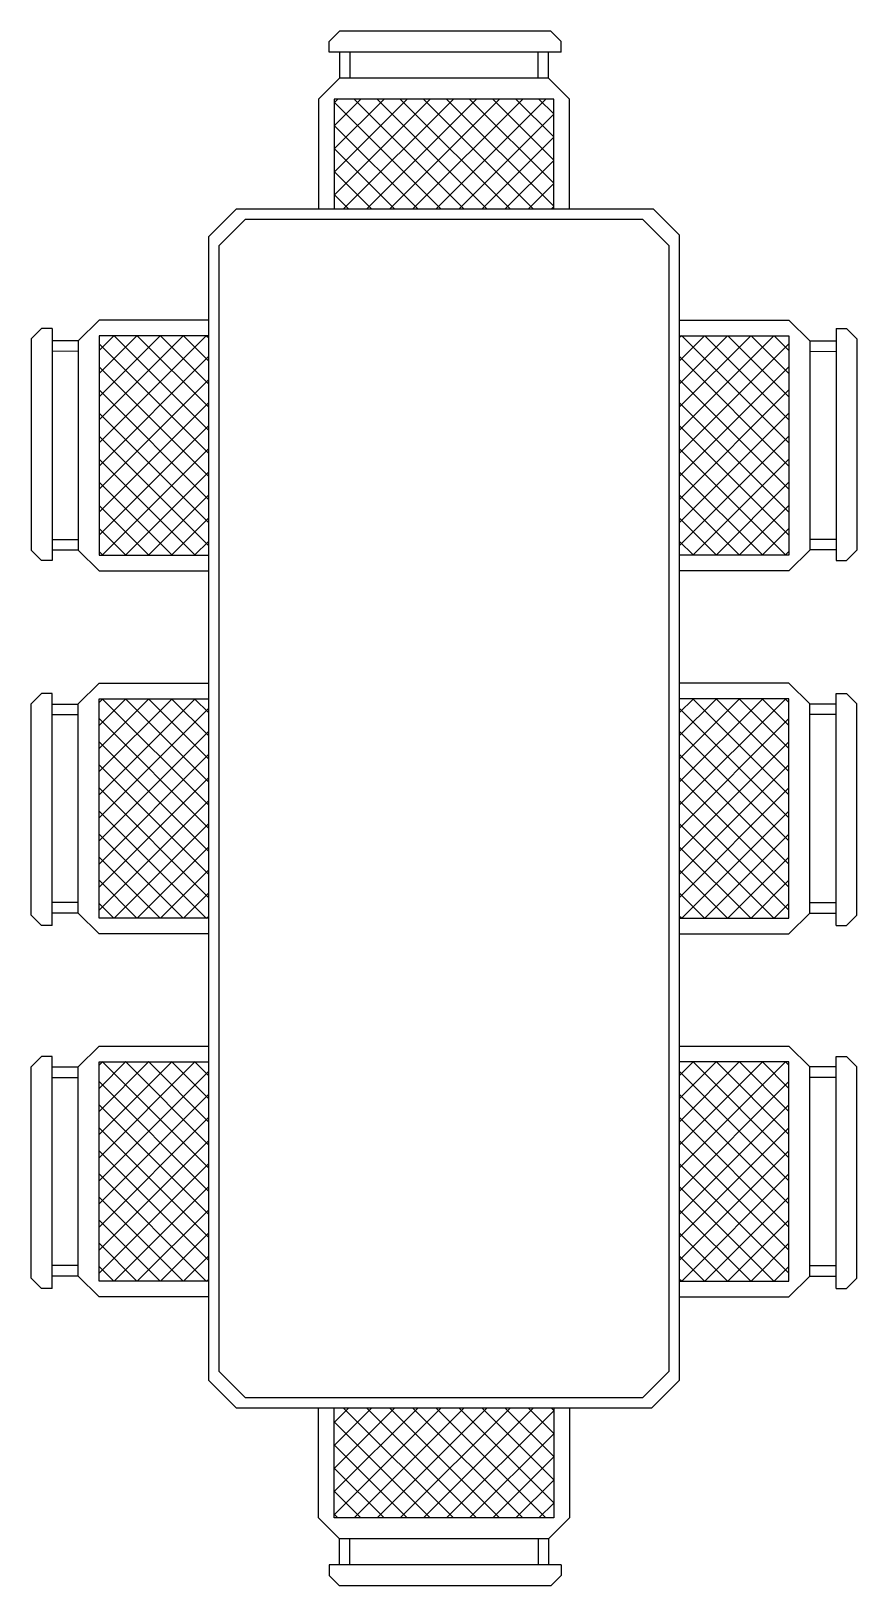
# Model space of a CAD drawing. Extents: x 3.49 to 5.07, y -2.61 to 0.36.
import ezdxf

# ---------------------------------------------------------------- set-up
doc = ezdxf.new("R2010")
doc.units = 0
doc.layers.get('0').update_dxf_attribs({"linetype": 'CONTINUOUS'})

# ---------------------------------------------------------------- blocks, each defined once
blk = doc.blocks.new('*X0')
at = {"color": 0}
for p, q in [((13.8061, 7.3979), (14.01, 7.6019)), ((13.8061, 7.4421), (13.9658, 7.6019)), ((13.8061, 7.4863), (13.9216, 7.6019)), ((13.8061, 7.5305), (13.8774, 7.6019)), ((13.8061, 7.5747), (13.8332, 7.6019)), ((14.0161, 7.4181), (13.8323, 7.6019)), ((14.0161, 7.4623), (13.8765, 7.6019)), ((14.0161, 7.5065), (13.9207, 7.6019)), ((14.0161, 7.5507), (13.9649, 7.6019)), ((14.0161, 7.5949), (14.0091, 7.6019)), ((14.0161, 7.3739), (13.8061, 7.5839)), ((13.8061, 7.3537), (14.0161, 7.5637)), ((14.0161, 7.3297), (13.8061, 7.5397)), ((13.8061, 7.3096), (14.0161, 7.5196)), ((14.0161, 7.2855), (13.8061, 7.4955)), ((13.8061, 7.2654), (14.0161, 7.4754)), ((14.0161, 7.2413), (13.8061, 7.4513)), ((13.8061, 7.2212), (14.0161, 7.4312)), ((14.0161, 7.1971), (13.8061, 7.4071)), ((13.811, 7.1819), (14.0161, 7.387)), ((13.9872, 7.1819), (13.8061, 7.3629)), ((13.943, 7.1819), (13.8061, 7.3187)), ((13.8552, 7.1819), (14.0161, 7.3428)), ((13.8994, 7.1819), (14.0161, 7.2986)), ((13.8988, 7.1819), (13.8061, 7.2745)), ((13.8546, 7.1819), (13.8061, 7.2303)), ((13.9436, 7.1819), (14.0161, 7.2544)), ((13.9878, 7.1819), (14.0161, 7.2102)), ((13.8104, 7.1819), (13.8061, 7.1861))]:
    blk.add_line(p, q, dxfattribs=at)

msp = doc.modelspace()

# ---------------------------------------------------------------- linework, layer by layer
at = {"color": 0}
for p, q in [((4.0576, 0.34), (4.0776, 0.36)), ((4.2796, 0.36), (4.0776, 0.36)), ((4.4817, 0.36), (4.2796, 0.36)), ((4.4817, 0.36), (4.5017, 0.34)), ((4.0576, 0.32), (4.0576, 0.34)), ((4.5017, 0.32), (4.5017, 0.34)), ((4.0777, 0.32), (4.0576, 0.32)), ((4.0777, 0.32), (4.0777, 0.27)), ((4.0977, 0.32), (4.0777, 0.32)), ((4.0977, 0.32), (4.0777, 0.32)), ((4.0977, 0.32), (4.0977, 0.27)), ((4.2796, 0.32), (4.0977, 0.32)), ((4.4577, 0.32), (4.2796, 0.32)), ((4.4576, 0.27), (4.4577, 0.32)), ((4.4719, 0.32), (4.4577, 0.32)), ((4.4777, 0.32), (4.4577, 0.32)), ((4.4776, 0.27), (4.4777, 0.32)), ((4.5017, 0.32), (4.4777, 0.32)), ((4.0376, 0.23), (4.0776, 0.27)), ((4.0977, 0.27), (4.0776, 0.27)), ((4.4576, 0.27), (4.0977, 0.27)), ((4.4776, 0.27), (4.4576, 0.27)), ((4.4776, 0.27), (4.5176, 0.23)), ((4.0376, 0.23), (4.0376, 0.02)), ((4.4876, 0.23), (4.0676, 0.23)), ((4.0676, 0.23), (4.0676, 0.02)), ((4.4876, 0.02), (4.4876, 0.23)), ((4.5176, 0.02), (4.5176, 0.23)), ((3.8276, -0.0327), (3.8803, 0.02)), ((3.8803, 0.02), (4.0376, 0.02)), ((3.8976, 0), (4.6576, 0)), ((4.0376, 0.02), (4.5176, 0.02)), ((4.5176, 0.02), (4.6776, 0.02)), ((4.6576, 0), (4.7076, -0.05)), ((4.6776, 0.02), (4.7276, -0.03)), ((3.8476, -0.05), (3.8976, 0)), ((3.8276, -0.1927), (3.8276, -0.0327)), ((3.8476, -2.2044), (3.8476, -0.05)), ((4.7076, -0.05), (4.7076, -2.2044)), ((4.7276, -0.03), (4.7276, -0.1927)), ((3.5776, -0.2327), (3.6176, -0.1927)), ((3.8276, -0.1927), (3.6176, -0.1927)), ((3.8276, -0.6727), (3.8276, -0.1927)), ((4.7276, -0.1927), (4.7276, -0.6727)), ((4.7276, -0.1927), (4.9376, -0.1927)), ((4.9776, -0.2327), (4.9376, -0.1927)), ((3.4876, -0.2287), (3.5076, -0.2087)), ((3.4876, -0.2287), (3.4876, -0.4307)), ((3.5276, -0.2087), (3.5076, -0.2087)), ((3.5276, -0.2087), (3.5276, -0.2326)), ((3.5276, -0.2326), (3.5276, -0.2526)), ((3.5276, -0.2326), (3.5276, -0.2526)), ((3.5776, -0.2327), (3.5276, -0.2326)), ((3.5776, -0.2327), (3.5776, -0.2527)), ((3.8276, -0.2227), (3.6176, -0.2227)), ((3.6176, -0.2227), (3.6176, -0.6427)), ((4.7276, -0.2227), (4.9376, -0.2227)), ((4.9376, -0.2227), (4.9376, -0.6427)), ((4.9776, -0.2327), (5.0276, -0.2326)), ((4.9776, -0.2327), (4.9776, -0.2527)), ((5.0276, -0.2087), (5.0276, -0.2326)), ((5.0276, -0.2087), (5.0476, -0.2087)), ((5.0276, -0.2326), (5.0276, -0.2526)), ((5.0276, -0.2326), (5.0276, -0.2526)), ((5.0676, -0.2287), (5.0476, -0.2087)), ((5.0676, -0.2287), (5.0676, -0.4307)), ((3.5276, -0.2526), (3.5276, -0.6126)), ((3.5776, -0.2527), (3.5276, -0.2526)), ((3.5776, -0.2527), (3.5776, -0.6126)), ((4.9776, -0.2527), (5.0276, -0.2526)), ((4.9776, -0.2527), (4.9776, -0.6126)), ((5.0276, -0.2526), (5.0276, -0.6126)), ((3.4876, -0.4307), (3.4876, -0.6327)), ((5.0676, -0.4307), (5.0676, -0.6327)), ((3.5276, -0.6126), (3.5276, -0.6326)), ((3.5276, -0.6126), (3.5276, -0.6326)), ((3.5276, -0.6126), (3.5776, -0.6126)), ((3.5776, -0.6126), (3.5776, -0.6327)), ((5.0276, -0.6126), (4.9776, -0.6126)), ((4.9776, -0.6126), (4.9776, -0.6327)), ((5.0276, -0.6126), (5.0276, -0.6326)), ((5.0276, -0.6126), (5.0276, -0.6326)), ((3.5076, -0.6527), (3.4876, -0.6327)), ((3.5276, -0.6527), (3.5076, -0.6527)), ((3.5276, -0.6326), (3.5276, -0.6527)), ((3.5276, -0.6326), (3.5776, -0.6326)), ((3.6176, -0.6727), (3.5776, -0.6327)), ((3.6176, -0.6427), (3.8276, -0.6427)), ((4.9376, -0.6427), (4.7276, -0.6427)), ((4.9376, -0.6727), (4.9776, -0.6327)), ((5.0276, -0.6326), (4.9776, -0.6326)), ((5.0276, -0.6326), (5.0276, -0.6527)), ((5.0276, -0.6527), (5.0476, -0.6527)), ((5.0476, -0.6527), (5.0676, -0.6327)), ((3.6176, -0.6727), (3.8276, -0.6727)), ((3.8276, -0.8872), (3.8276, -0.6727)), ((4.7276, -0.6727), (4.7276, -0.8872)), ((4.9376, -0.6727), (4.7276, -0.6727)), ((3.6176, -0.8872), (3.5776, -0.9272)), ((3.6176, -0.8872), (3.8276, -0.8872)), ((3.8276, -1.3672), (3.8276, -0.8872)), ((4.7276, -0.8872), (4.7276, -1.3672)), ((4.9376, -0.8872), (4.7276, -0.8872)), ((4.9376, -0.8872), (4.9776, -0.9272)), ((3.5076, -0.9072), (3.4876, -0.9272)), ((3.5276, -0.9072), (3.5076, -0.9072)), ((3.5276, -0.9273), (3.5276, -0.9072)), ((3.6176, -0.9172), (3.8276, -0.9172)), ((3.6176, -1.3372), (3.6176, -0.9172)), ((4.9376, -0.9172), (4.7276, -0.9172)), ((4.9376, -1.3372), (4.9376, -0.9172)), ((5.0276, -0.9072), (5.0476, -0.9072)), ((5.0276, -0.9273), (5.0276, -0.9072)), ((5.0476, -0.9072), (5.0676, -0.9272)), ((3.4876, -1.1292), (3.4876, -0.9272)), ((3.5276, -0.9473), (3.5276, -0.9273)), ((3.5276, -0.9473), (3.5276, -0.9273)), ((3.5276, -0.9273), (3.5776, -0.9273)), ((3.5276, -1.3073), (3.5276, -0.9473)), ((3.5276, -0.9473), (3.5776, -0.9473)), ((3.5776, -0.9473), (3.5776, -0.9272)), ((3.5776, -1.3072), (3.5776, -0.9473)), ((4.9776, -0.9473), (4.9776, -0.9272)), ((5.0276, -0.9273), (4.9776, -0.9273)), ((5.0276, -0.9473), (4.9776, -0.9473)), ((4.9776, -1.3072), (4.9776, -0.9473)), ((5.0276, -0.9473), (5.0276, -0.9273)), ((5.0276, -0.9473), (5.0276, -0.9273)), ((5.0276, -1.3073), (5.0276, -0.9473)), ((5.0676, -1.1292), (5.0676, -0.9272)), ((3.4876, -1.3312), (3.4876, -1.1292)), ((5.0676, -1.3312), (5.0676, -1.1292)), ((3.5776, -1.3072), (3.5276, -1.3073)), ((3.5276, -1.3273), (3.5276, -1.3073)), ((3.5276, -1.3273), (3.5276, -1.3073)), ((3.5776, -1.3272), (3.5776, -1.3072)), ((4.9776, -1.3072), (5.0276, -1.3073)), ((4.9776, -1.3272), (4.9776, -1.3072)), ((5.0276, -1.3273), (5.0276, -1.3073)), ((5.0276, -1.3273), (5.0276, -1.3073)), ((3.4876, -1.3312), (3.5076, -1.3512)), ((3.5776, -1.3272), (3.5276, -1.3273)), ((3.5276, -1.3512), (3.5276, -1.3273)), ((3.5776, -1.3272), (3.6176, -1.3672)), ((3.8276, -1.3372), (3.6176, -1.3372)), ((4.7276, -1.3372), (4.9376, -1.3372)), ((4.9776, -1.3272), (4.9376, -1.3672)), ((4.9776, -1.3272), (5.0276, -1.3273)), ((5.0276, -1.3512), (5.0276, -1.3273)), ((5.0676, -1.3312), (5.0476, -1.3512)), ((3.5276, -1.3512), (3.5076, -1.3512)), ((3.8276, -1.3672), (3.6176, -1.3672)), ((3.8276, -1.5816), (3.8276, -1.3672)), ((4.7276, -1.3672), (4.9376, -1.3672)), ((4.7276, -1.3672), (4.7276, -1.5816)), ((5.0276, -1.3512), (5.0476, -1.3512)), ((3.5076, -1.6016), (3.4876, -1.6216)), ((3.5276, -1.6016), (3.5076, -1.6016)), ((3.5276, -1.6217), (3.5276, -1.6016)), ((3.6176, -1.5816), (3.5774, -1.6217)), ((3.6176, -1.5816), (3.8276, -1.5816)), ((3.8276, -2.0616), (3.8276, -1.5816)), ((4.7276, -1.5816), (4.7276, -2.0616)), ((4.7276, -1.5816), (4.9376, -1.5816)), ((4.9376, -1.5816), (4.9777, -1.6217)), ((5.0276, -1.6217), (5.0276, -1.6016)), ((5.0276, -1.6016), (5.0476, -1.6016)), ((5.0476, -1.6016), (5.0676, -1.6216)), ((3.4876, -1.8236), (3.4876, -1.6216)), ((3.5276, -1.6217), (3.5774, -1.6217)), ((3.5276, -1.6417), (3.5276, -1.6217)), ((3.5276, -1.6417), (3.5276, -1.6217)), ((3.5776, -1.6417), (3.5776, -1.6216)), ((3.6176, -2.0316), (3.6176, -1.6116)), ((3.6176, -1.6116), (3.8276, -1.6116)), ((4.9376, -1.6116), (4.7276, -1.6116)), ((4.9376, -2.0316), (4.9376, -1.6116)), ((4.9776, -1.6417), (4.9776, -1.6216)), ((5.0276, -1.6217), (4.9777, -1.6217)), ((5.0276, -1.6417), (5.0276, -1.6217)), ((5.0276, -1.6417), (5.0276, -1.6217)), ((5.0676, -1.8236), (5.0676, -1.6216)), ((3.5276, -2.0017), (3.5276, -1.6417)), ((3.5276, -1.6417), (3.5776, -1.6417)), ((3.5776, -2.0016), (3.5776, -1.6417)), ((5.0276, -1.6417), (4.9776, -1.6417)), ((4.9776, -2.0016), (4.9776, -1.6417)), ((5.0276, -2.0017), (5.0276, -1.6417)), ((3.4876, -2.0256), (3.4876, -1.8236)), ((5.0676, -2.0256), (5.0676, -1.8236)), ((3.5776, -2.0016), (3.5276, -2.0017)), ((3.5276, -2.0217), (3.5276, -2.0017)), ((3.5276, -2.0217), (3.5276, -2.0017)), ((3.5776, -2.0216), (3.5276, -2.0217)), ((3.5276, -2.0456), (3.5276, -2.0217)), ((3.5776, -2.0216), (3.5776, -2.0016)), ((3.5776, -2.0216), (3.6176, -2.0616)), ((4.9776, -2.0216), (4.9376, -2.0616)), ((4.9776, -2.0016), (5.0276, -2.0017)), ((4.9776, -2.0216), (4.9776, -2.0016)), ((4.9776, -2.0216), (5.0276, -2.0217)), ((5.0276, -2.0217), (5.0276, -2.0017)), ((5.0276, -2.0217), (5.0276, -2.0017)), ((5.0276, -2.0456), (5.0276, -2.0217)), ((3.4876, -2.0256), (3.5076, -2.0456)), ((3.5276, -2.0456), (3.5076, -2.0456)), ((3.8276, -2.0316), (3.6176, -2.0316)), ((4.7276, -2.0316), (4.9376, -2.0316)), ((5.0276, -2.0456), (5.0476, -2.0456)), ((5.0676, -2.0256), (5.0476, -2.0456)), ((3.8276, -2.0616), (3.6176, -2.0616)), ((3.8276, -2.2217), (3.8276, -2.0616)), ((4.7276, -2.0616), (4.9376, -2.0616)), ((4.7276, -2.0616), (4.7276, -2.2217)), ((3.8276, -2.2217), (3.8803, -2.2744)), ((3.8476, -2.2044), (3.8976, -2.2544)), ((4.7076, -2.2044), (4.6576, -2.2544)), ((4.7276, -2.2217), (4.6748, -2.2744)), ((4.6576, -2.2544), (3.8976, -2.2544)), ((4.0376, -2.2744), (3.8803, -2.2744)), ((4.5176, -2.2744), (4.0376, -2.2744)), ((4.0376, -2.4844), (4.0376, -2.2744)), ((4.0676, -2.4844), (4.0676, -2.2744)), ((4.4876, -2.2744), (4.4876, -2.4844)), ((4.5176, -2.2744), (4.5176, -2.4844)), ((4.6748, -2.2744), (4.5176, -2.2744)), ((4.0376, -2.4844), (4.0776, -2.5244)), ((4.4876, -2.4844), (4.0676, -2.4844)), ((4.4776, -2.5244), (4.5176, -2.4844)), ((4.0977, -2.5244), (4.0776, -2.5244)), ((4.0777, -2.5744), (4.0777, -2.5244)), ((4.4576, -2.5244), (4.0977, -2.5244)), ((4.0977, -2.5744), (4.0977, -2.5244)), ((4.4576, -2.5244), (4.4577, -2.5744)), ((4.4776, -2.5244), (4.4576, -2.5244)), ((4.4776, -2.5244), (4.4777, -2.5744)), ((4.0576, -2.5744), (4.0576, -2.5944)), ((4.0777, -2.5744), (4.0576, -2.5744)), ((4.0977, -2.5744), (4.0777, -2.5744)), ((4.0977, -2.5744), (4.0777, -2.5744)), ((4.2796, -2.5744), (4.0977, -2.5744)), ((4.4577, -2.5744), (4.2796, -2.5744)), ((4.4777, -2.5744), (4.4577, -2.5744)), ((4.4719, -2.5744), (4.4577, -2.5744)), ((4.5017, -2.5744), (4.4777, -2.5744)), ((4.5017, -2.5744), (4.5017, -2.5944)), ((4.0576, -2.5944), (4.0776, -2.6144)), ((4.2796, -2.6144), (4.0776, -2.6144)), ((4.4817, -2.6144), (4.2796, -2.6144)), ((4.4817, -2.6144), (4.5017, -2.5944))]:
    msp.add_line(p, q, dxfattribs=at)

# ---------------------------------------------------------------- block references
for p, rotation in [((11.6694, -13.7861), 90), ((17.6337, 6.9591), 180)]:
    msp.add_blockref('*X0', p, dxfattribs=dict(at, rotation=rotation))
at = {"color": 0, "xscale": -1}
for p, rotation in [((-9.0785, 6.9591), 180), ((11.6694, 11.5317), 90)]:
    msp.add_blockref('*X0', p, dxfattribs=dict(at, rotation=rotation))
for p in [(17.6337, -8.519), (17.6337, -9.2134)]:
    msp.add_blockref('*X0', p, dxfattribs=at)
at = {"color": 0}
for p in [(-9.0785, -8.519), (-9.0785, -9.2134)]:
    msp.add_blockref('*X0', p, dxfattribs=at)

doc.saveas('drawing.dxf')
